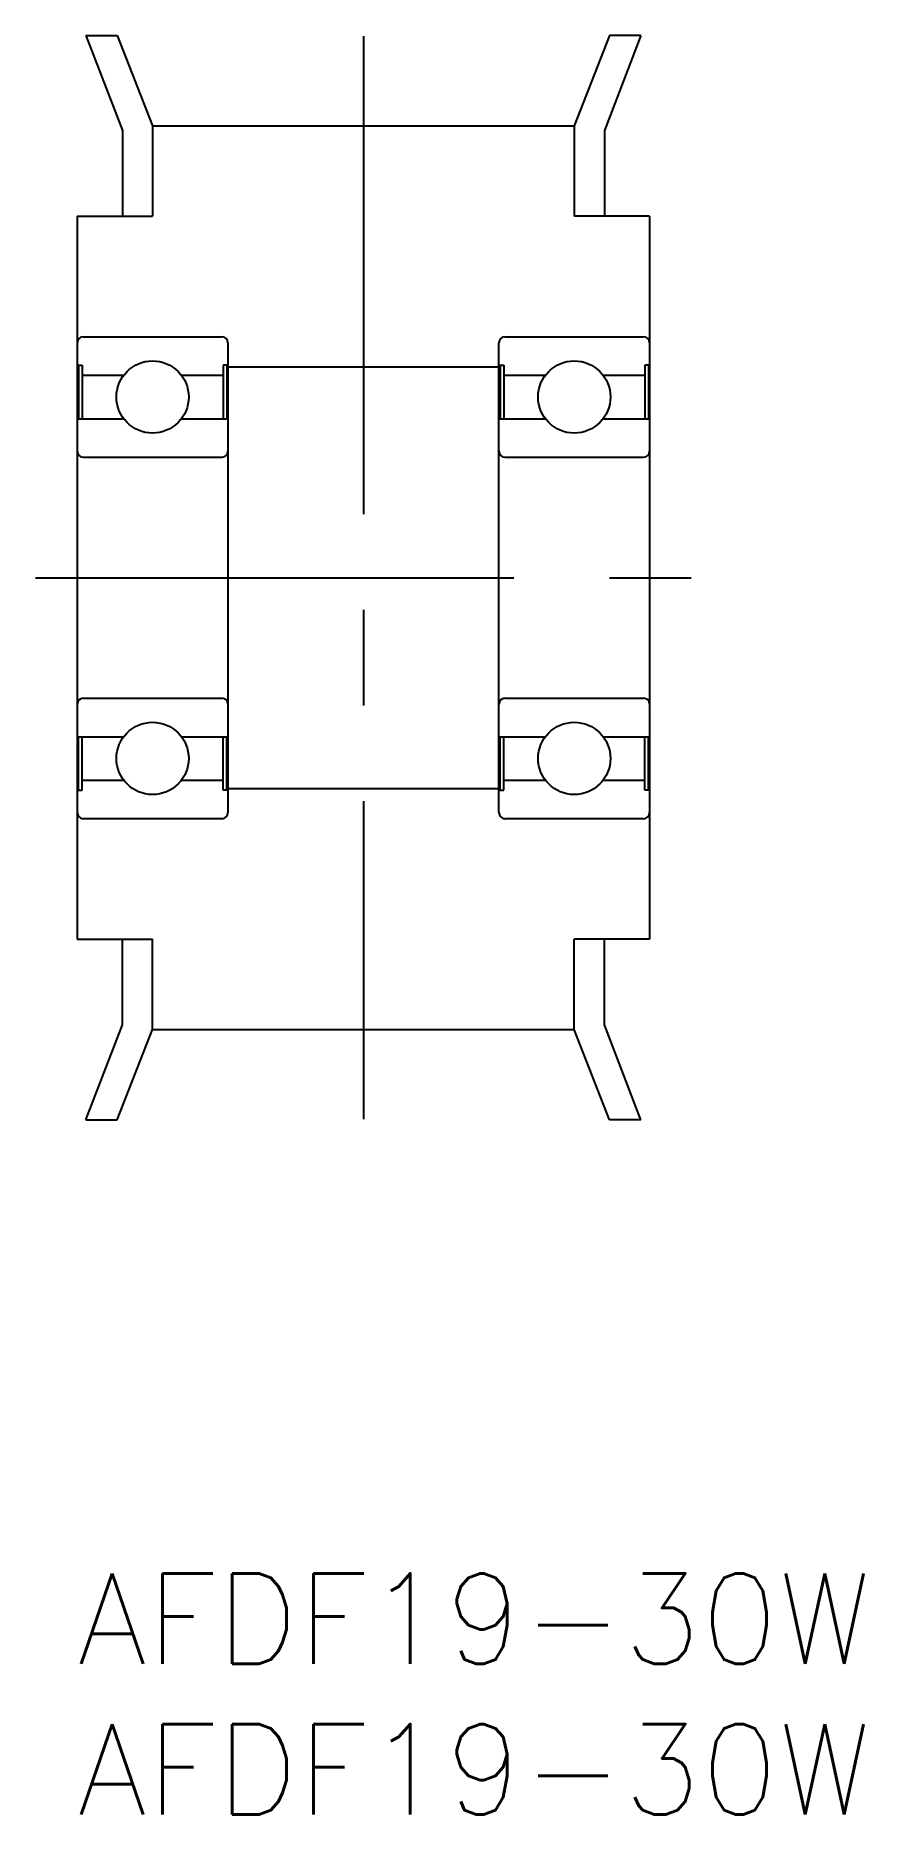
# Model space of a CAD drawing. Extents: x -1.4 to 26.1, y -8 to 51.1.
import ezdxf

# ---------------------------------------------------------------- set-up
doc = ezdxf.new("R2010")
doc.units = 0
doc.header["$LTSCALE"] = 0.5
doc.linetypes.add('CENTER', pattern=[50.8, 31.75, -6.35, 6.35, -6.35])
doc.layers.get('0').update_dxf_attribs({"linetype": 'CONTINUOUS'})
doc.layers.add('CENTER', color=1, linetype='CENTER')
doc.styles.get("Standard").update_dxf_attribs({"font": 'txt.shx', "height": 3, "bigfont": 'bigfont.shx'})

# ---------------------------------------------------------------- blocks, each defined once
blk = doc.blocks.new('*U10')
at = {"color": 7, "linetype": 'CONTINUOUS'}
blk.add_text('AFDF19-30W', height=3, dxfattribs=at).set_placement((0, -3))
blk = doc.blocks.new('*U11')
at = {"color": 7, "linetype": 'CONTINUOUS'}
blk.add_text('AFDF19-30W', height=3, dxfattribs=at).set_placement((0, -8))

msp = doc.modelspace()

# ---------------------------------------------------------------- linework, layer by layer
at = {"color": 7, "linetype": 'CONTINUOUS'}
for p, q in [((0.289, 51.061), (1.5, 47.91)), ((0.289, 51.061), (1.325, 51.061)), ((1.325, 51.061), (2.5, 48.061)), ((17.675, 51.061), (16.5, 48.061)), ((18.711, 51.061), (17.5, 47.91)), ((18.711, 51.061), (17.675, 51.061)), ((1.5, 47.91), (1.5, 45.061)), ((2.5, 48.061), (16.5, 48.061)), ((2.5, 48.061), (2.5, 45.061)), ((16.5, 48.061), (16.5, 45.061)), ((17.5, 47.91), (17.5, 45.061)), ((0, 45.061), (0, 21.061)), ((0, 45.061), (2.5, 45.061)), ((19, 45.061), (16.5, 45.061)), ((19, 45.061), (19, 21.061)), ((0.2, 41.061), (4.8, 41.061)), ((5, 40.861), (5, 25.261)), ((14, 25.261), (14, 40.861)), ((14.2, 41.061), (18.8, 41.061)), ((0, 40.117), (0.16, 40.117)), ((0.04, 40.117), (0.04, 38.341)), ((0.16, 40.117), (0.16, 38.341)), ((0.16, 39.781), (1.54, 39.781)), ((3.46, 39.781), (4.84, 39.781)), ((4.84, 40.117), (4.84, 38.341)), ((5, 40.117), (4.84, 40.117)), ((4.96, 40.117), (4.96, 38.341)), ((5, 40.061), (14, 40.061)), ((14, 40.117), (14.16, 40.117)), ((14.04, 40.117), (14.04, 38.341)), ((14.16, 40.117), (14.16, 38.341)), ((14.16, 39.781), (15.54, 39.781)), ((17.46, 39.781), (18.84, 39.781)), ((18.84, 40.117), (18.84, 38.341)), ((19, 40.117), (18.84, 40.117)), ((18.96, 40.117), (18.96, 38.341)), ((0, 38.341), (1.54, 38.341)), ((3.46, 38.341), (5, 38.341)), ((14, 38.341), (15.54, 38.341)), ((17.46, 38.341), (19, 38.341)), ((0.2, 37.061), (4.8, 37.061)), ((14.2, 37.061), (18.8, 37.061)), ((0.2, 29.061), (4.8, 29.061)), ((14.2, 29.061), (18.8, 29.061)), ((0, 27.781), (1.54, 27.781)), ((0.04, 26.005), (0.04, 27.781)), ((0.16, 26.005), (0.16, 27.781)), ((3.46, 27.781), (5, 27.781)), ((4.84, 26.005), (4.84, 27.781)), ((4.96, 26.005), (4.96, 27.781)), ((14, 27.781), (15.54, 27.781)), ((14.04, 26.005), (14.04, 27.781)), ((14.16, 26.005), (14.16, 27.781)), ((17.46, 27.781), (19, 27.781)), ((18.84, 26.005), (18.84, 27.781)), ((18.96, 26.005), (18.96, 27.781)), ((0, 26.005), (0.16, 26.005)), ((0.16, 26.341), (1.54, 26.341)), ((3.46, 26.341), (4.84, 26.341)), ((5, 26.005), (4.84, 26.005)), ((5, 26.061), (14, 26.061)), ((14, 26.005), (14.16, 26.005)), ((14.16, 26.341), (15.54, 26.341)), ((17.46, 26.341), (18.84, 26.341)), ((19, 26.005), (18.84, 26.005)), ((4.8, 25.061), (0.2, 25.061)), ((18.8, 25.061), (14.2, 25.061)), ((0, 21.061), (2.5, 21.061)), ((1.5, 18.213), (1.5, 21.061)), ((2.5, 18.061), (2.5, 21.061)), ((19, 21.061), (16.5, 21.061)), ((16.5, 18.061), (16.5, 21.061)), ((17.5, 18.213), (17.5, 21.061)), ((0.289, 15.061), (1.5, 18.213)), ((1.325, 15.061), (2.5, 18.061)), ((2.5, 18.061), (16.5, 18.061)), ((17.675, 15.061), (16.5, 18.061)), ((18.711, 15.061), (17.5, 18.213)), ((0.289, 15.061), (1.325, 15.061)), ((18.711, 15.061), (17.675, 15.061))]:
    msp.add_line(p, q, dxfattribs=at)
for centre in [(2.5, 39.061), (16.5, 39.061), (2.5, 27.061), (16.5, 27.061)]:
    msp.add_circle(centre, 1.2, dxfattribs=at)
for centre, start, end in [((0.2, 40.861), 90, 180), ((4.8, 40.861), 0, 90), ((14.2, 40.861), 90, 180), ((18.8, 40.861), 0, 90), ((0.2, 37.261), 180, 270), ((4.8, 37.261), 270, 0), ((14.2, 37.261), 180, 270), ((18.8, 37.261), 270, 0), ((0.2, 28.861), 90, 180), ((4.8, 28.861), 0, 90), ((14.2, 28.861), 90, 180), ((18.8, 28.861), 0, 90), ((0.2, 25.261), 180, 270), ((4.8, 25.261), 270, 0), ((14.2, 25.261), 180, 270), ((18.8, 25.261), 270, 0)]:
    msp.add_arc(centre, 0.2, start, end, dxfattribs=at)
at = {"layer": 'CENTER', "color": 1, "linetype": 'CENTER'}
for p, q in [((9.5, 51.041), (9.5, 15.081)), ((-1.384, 33.061), (20.384, 33.061))]:
    msp.add_line(p, q, dxfattribs=at)

# ---------------------------------------------------------------- block references
at = {"color": 7, "linetype": 'CONTINUOUS'}
for name in ['*U10', '*U11']:
    msp.add_blockref(name, (0, 0), dxfattribs=at)

doc.saveas('drawing.dxf')
